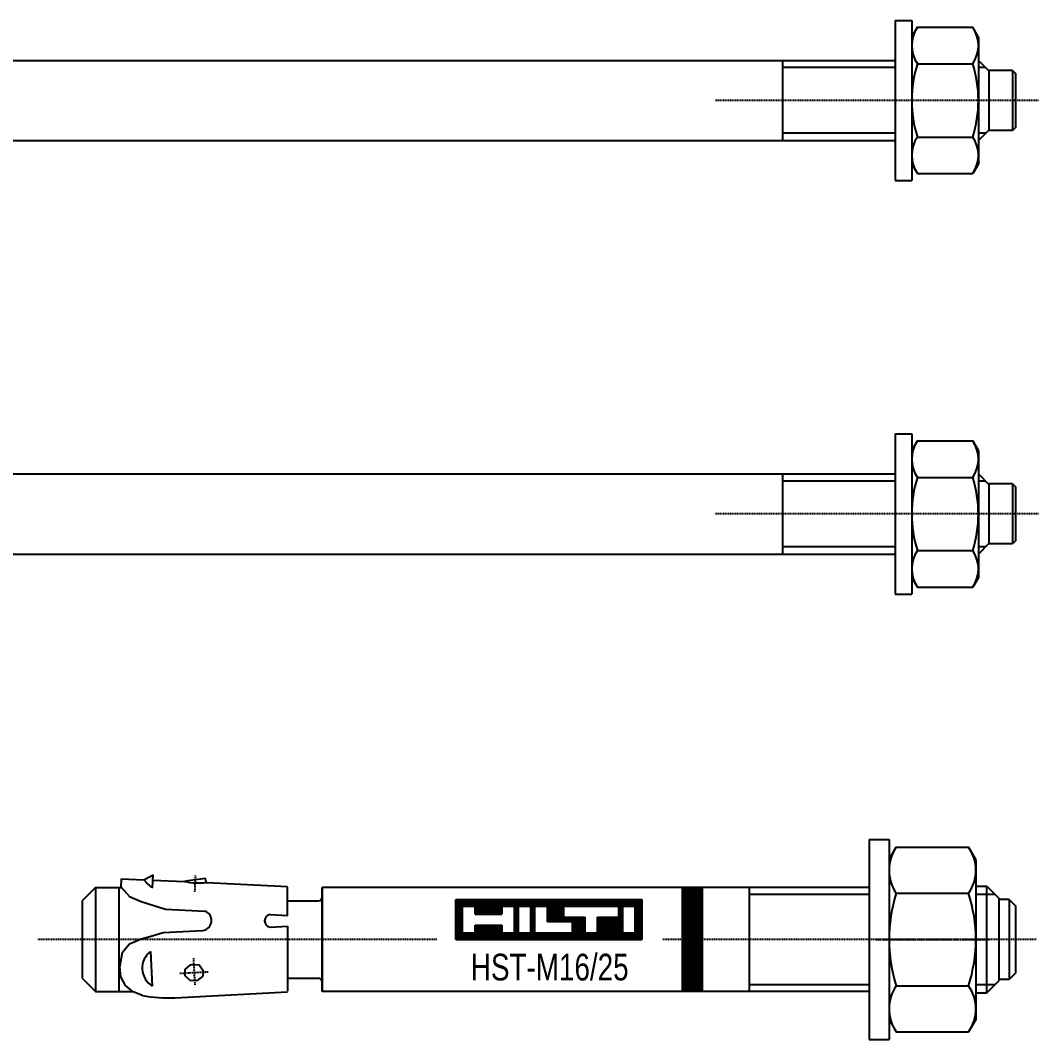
# Model space of a CAD drawing. Header units: millimetres. Extents: x 296 to 4896, y 152 to 3333.
# Drawn here: x 3596 to 3748.7, y 1157.8 to 1310.6 of the extents above; entities that cross this region are included whole.
import ezdxf
from ezdxf.enums import TextEntityAlignment as Align

# ---------------------------------------------------------------- set-up
doc = ezdxf.new("R2010")
doc.units = ezdxf.units.MM
doc.linetypes.add('CENTERLI', pattern=[1, 0.75, -0.0625, 0.125, -0.0625])
doc.linetypes.add('DASHED', pattern=[0.25, 0.15625, -0.09375])
for name, color, linetype in [('1', 1, 'DASHED'), ('10', 1, 'Continuous'), ('2', 3, 'Continuous'), ('3', 4, 'Continuous'), ('4', 2, 'Continuous'), ('951', 1, 'Continuous')]:
    doc.layers.add(name, color=color, linetype=linetype)
doc.styles.get("Standard").update_dxf_attribs({"font": 'arial.ttf'})

# ---------------------------------------------------------------- blocks, each defined once
blk = doc.blocks.new('HST-M12-140')
at = {"layer": '1'}
blk.add_line((3.42, 0), (-45.09, 0), dxfattribs=at)
at = {"layer": '2'}
for p, q in [((-18.11, 12), (-18.11, -12)), ((-18.11, 12), (-15.61, 12)), ((-15.61, 12), (-15.61, -12)), ((-15.61, 9.5), (-14.76, 10.97)), ((-14.76, 10.97), (-6.46, 10.97)), ((-5.61, 9.5), (-6.46, 10.97)), ((-5.61, 9.5), (-5.61, -9.5)), ((-204.01, 6), (-18.11, 6)), ((-35, 6), (-35, -6)), ((-14.76, 5.49), (-6.46, 5.49)), ((-5.61, 6), (-4, 4.39)), ((-0.5, 4.5), (-4, 4.5)), ((-4, -4.39), (-4, 4.39)), ((-0.5, 4.5), (-0.5, -4.5)), ((-0.5, 4.5), (0, 4)), ((0, -4), (0, 4)), ((-5.61, -6), (-4, -4.39)), ((-0.5, -4.5), (-4, -4.5)), ((0, -4), (-0.5, -4.5)), ((-204.01, -6), (-18.11, -6)), ((-14.76, -5.49), (-6.46, -5.49)), ((-15.61, -9.5), (-14.76, -10.97)), ((-5.61, -9.5), (-6.46, -10.97)), ((-18.11, -12), (-15.61, -12)), ((-14.76, -10.97), (-6.46, -10.97))]:
    blk.add_line(p, q, dxfattribs=at)
for centre, radius, start, end in [((-10.76, 8.23), 4.85, 145.5615, 214.4385), ((-10.46, 8.23), 4.85, 325.5615, 34.4385), ((2.52, 0), 18.13, 162.383, 197.617), ((-23.74, 0), 18.13, 342.383, 17.617), ((-10.76, -8.23), 4.85, 145.5615, 214.4385), ((-10.46, -8.23), 4.85, 325.5615, 34.4385)]:
    blk.add_arc(centre, radius, start, end, dxfattribs=at)
at = {"layer": '951'}
for p, q in [((-18.11, 4.93), (-35, 4.93)), ((-4.54, 4.93), (-5.61, 4.93)), ((-18.11, -4.93), (-35, -4.93)), ((-4.54, -4.93), (-5.61, -4.93))]:
    blk.add_line(p, q, dxfattribs=at)
blk = doc.blocks.new('HST-M12-160')
at = {"layer": '1'}
blk.add_line((3.42, 0), (-45.09, 0), dxfattribs=at)
at = {"layer": '2'}
for p, q in [((-18.11, 12), (-18.11, -12)), ((-18.11, 12), (-15.61, 12)), ((-15.61, 12), (-15.61, -12)), ((-15.61, 9.5), (-14.76, 10.97)), ((-14.76, 10.97), (-6.46, 10.97)), ((-5.61, 9.5), (-6.46, 10.97)), ((-5.61, 9.5), (-5.61, -9.5)), ((-224.01, 6), (-18.11, 6)), ((-35, 6), (-35, -6)), ((-14.76, 5.49), (-6.46, 5.49)), ((-5.61, 6), (-4, 4.39)), ((-0.5, 4.5), (-4, 4.5)), ((-4, -4.39), (-4, 4.39)), ((-0.5, 4.5), (-0.5, -4.5)), ((-0.5, 4.5), (0, 4)), ((0, -4), (0, 4)), ((-5.61, -6), (-4, -4.39)), ((-0.5, -4.5), (-4, -4.5)), ((0, -4), (-0.5, -4.5)), ((-224.01, -6), (-18.11, -6)), ((-14.76, -5.49), (-6.46, -5.49)), ((-15.61, -9.5), (-14.76, -10.97)), ((-5.61, -9.5), (-6.46, -10.97)), ((-18.11, -12), (-15.61, -12)), ((-14.76, -10.97), (-6.46, -10.97))]:
    blk.add_line(p, q, dxfattribs=at)
for centre, radius, start, end in [((-10.76, 8.23), 4.85, 145.5615, 214.4385), ((-10.46, 8.23), 4.85, 325.5615, 34.4385), ((2.52, 0), 18.13, 162.383, 197.617), ((-23.74, 0), 18.13, 342.383, 17.617), ((-10.76, -8.23), 4.85, 145.5615, 214.4385), ((-10.46, -8.23), 4.85, 325.5615, 34.4385)]:
    blk.add_arc(centre, radius, start, end, dxfattribs=at)
at = {"layer": '951'}
for p, q in [((-18.11, 4.93), (-35, 4.93)), ((-4.54, 4.93), (-5.61, 4.93)), ((-18.11, -4.93), (-35, -4.93)), ((-4.54, -4.93), (-5.61, -4.93))]:
    blk.add_line(p, q, dxfattribs=at)
blk = doc.blocks.new('HST-M16-25')
at = {"color": 3}
blk.add_line((-40, 7.8), (-40, -7.8), dxfattribs=at)
at = {"layer": '1'}
for p, q in [((-123.08, 7.13), (-122.96, 9.72)), ((-86.82, 0), (-146.62, 0)), ((3.07, 0), (-53.03, 0)), ((-123.32, -2.78), (-123.1, -6.88)), ((-125.36, -5.05), (-121.1, -4.83))]:
    blk.add_line(p, q, dxfattribs=at)
at = {"layer": '1', "linetype": 'Continuous'}
blk.add_arc((-122.5, 18.4), 9.92, 258.4927, 276.2076, dxfattribs=at)
at = {"layer": '10'}
for p, q in [((-83.94, 6), (-56.06, 6)), ((-83.94, 0), (-83.94, 6)), ((-83.88, 6), (-83.88, 0)), ((-83.78, 0), (-83.78, 6)), ((-83.68, 6), (-83.68, 0)), ((-83.58, 0), (-83.58, 6)), ((-83.48, 6), (-83.48, 0)), ((-83.38, 0), (-83.38, 6)), ((-83.28, 6), (-83.28, 0)), ((-83.18, 0), (-83.18, 6)), ((-83.08, 6), (-83.08, 0)), ((-82.98, 0), (-82.98, 6)), ((-82.94, 5), (-81.06, 5)), ((-82.94, 1), (-82.94, 5)), ((-82.88, 6), (-82.88, 5)), ((-82.78, 5), (-82.78, 6)), ((-82.68, 6), (-82.68, 5)), ((-82.58, 5), (-82.58, 6)), ((-82.48, 6), (-82.48, 5)), ((-82.38, 5), (-82.38, 6)), ((-82.28, 6), (-82.28, 5)), ((-82.18, 5), (-82.18, 6)), ((-82.08, 6), (-82.08, 5)), ((-81.98, 5), (-81.98, 6)), ((-81.88, 6), (-81.88, 5)), ((-81.78, 5), (-81.78, 6)), ((-81.68, 6), (-81.68, 5)), ((-81.58, 5), (-81.58, 6)), ((-81.48, 6), (-81.48, 5)), ((-81.38, 5), (-81.38, 6)), ((-81.28, 6), (-81.28, 5)), ((-81.18, 5), (-81.18, 6)), ((-81.08, 6), (-81.08, 5)), ((-81.06, 3.82), (-81.06, 5)), ((-80.98, 3.82), (-80.98, 6)), ((-80.88, 6), (-80.88, 3.82)), ((-80.78, 3.82), (-80.78, 6)), ((-80.68, 6), (-80.68, 3.82)), ((-80.58, 3.82), (-80.58, 6)), ((-80.48, 6), (-80.48, 3.82)), ((-80.38, 3.82), (-80.38, 6)), ((-80.28, 6), (-80.28, 3.82)), ((-80.18, 3.82), (-80.18, 6)), ((-80.08, 6), (-80.08, 3.82)), ((-79.98, 3.82), (-79.98, 6)), ((-79.88, 6), (-79.88, 3.82)), ((-79.78, 3.82), (-79.78, 6)), ((-79.68, 6), (-79.68, 3.82)), ((-79.58, 3.82), (-79.58, 6)), ((-79.48, 6), (-79.48, 3.82)), ((-79.38, 3.82), (-79.38, 6)), ((-79.28, 6), (-79.28, 3.82)), ((-79.18, 3.82), (-79.18, 6)), ((-79.08, 6), (-79.08, 3.82)), ((-78.98, 3.82), (-78.98, 6)), ((-78.88, 6), (-78.88, 3.82)), ((-78.78, 3.82), (-78.78, 6)), ((-78.68, 6), (-78.68, 3.82)), ((-78.58, 3.82), (-78.58, 6)), ((-78.48, 6), (-78.48, 3.82)), ((-78.38, 3.82), (-78.38, 6)), ((-78.28, 6), (-78.28, 3.82)), ((-78.18, 3.82), (-78.18, 6)), ((-78.08, 6), (-78.08, 3.82)), ((-77.98, 3.82), (-77.98, 6)), ((-77.88, 6), (-77.88, 3.82)), ((-77.78, 3.82), (-77.78, 6)), ((-77.68, 6), (-77.68, 3.82)), ((-77.58, 3.82), (-77.58, 6)), ((-77.48, 6), (-77.48, 3.82)), ((-77.38, 3.82), (-77.38, 6)), ((-77.28, 6), (-77.28, 3.82)), ((-77.18, 3.82), (-77.18, 6)), ((-77.08, 6), (-77.08, 3.82)), ((-77.06, 3.82), (-77.06, 5)), ((-77.06, 5), (-75.17, 5)), ((-76.98, 5), (-76.98, 6)), ((-76.88, 6), (-76.88, 5)), ((-76.78, 5), (-76.78, 6)), ((-76.68, 6), (-76.68, 5)), ((-76.58, 5), (-76.58, 6)), ((-76.48, 6), (-76.48, 5)), ((-76.38, 5), (-76.38, 6)), ((-76.28, 6), (-76.28, 5)), ((-76.18, 5), (-76.18, 6)), ((-76.08, 6), (-76.08, 5)), ((-75.98, 5), (-75.98, 6)), ((-75.88, 6), (-75.88, 5)), ((-75.78, 5), (-75.78, 6)), ((-75.68, 6), (-75.68, 5)), ((-75.58, 5), (-75.58, 6)), ((-75.48, 6), (-75.48, 5)), ((-75.38, 5), (-75.38, 6)), ((-75.28, 6), (-75.28, 5)), ((-75.18, 5), (-75.18, 6)), ((-75.17, 1), (-75.17, 5)), ((-75.08, 6), (-75.08, 0)), ((-74.98, 0), (-74.98, 6)), ((-74.88, 6), (-74.88, 0)), ((-74.78, 0), (-74.78, 6)), ((-74.68, 6), (-74.68, 0)), ((-74.58, 5), (-74.58, 6)), ((-74.58, 1), (-74.58, 5)), ((-74.58, 5), (-72.7, 5)), ((-74.48, 6), (-74.48, 5)), ((-74.38, 5), (-74.38, 6)), ((-74.28, 6), (-74.28, 5)), ((-74.18, 5), (-74.18, 6)), ((-74.08, 6), (-74.08, 5)), ((-73.98, 5), (-73.98, 6)), ((-73.88, 6), (-73.88, 5)), ((-73.78, 5), (-73.78, 6)), ((-73.68, 6), (-73.68, 5)), ((-73.58, 5), (-73.58, 6)), ((-73.48, 6), (-73.48, 5)), ((-73.38, 5), (-73.38, 6)), ((-73.28, 6), (-73.28, 5)), ((-73.18, 5), (-73.18, 6)), ((-73.08, 6), (-73.08, 5)), ((-72.98, 5), (-72.98, 6)), ((-72.88, 6), (-72.88, 5)), ((-72.78, 5), (-72.78, 6)), ((-72.7, 1), (-72.7, 5)), ((-72.68, 6), (-72.68, 0)), ((-72.58, 0), (-72.58, 6)), ((-72.48, 6), (-72.48, 0)), ((-72.38, 0), (-72.38, 6)), ((-72.28, 6), (-72.28, 0)), ((-72.18, 0), (-72.18, 6)), ((-72.11, 1), (-72.11, 5)), ((-72.11, 5), (-70.23, 5)), ((-72.08, 6), (-72.08, 5)), ((-71.98, 5), (-71.98, 6)), ((-71.88, 6), (-71.88, 5)), ((-71.78, 5), (-71.78, 6)), ((-71.68, 6), (-71.68, 5)), ((-71.58, 5), (-71.58, 6)), ((-71.48, 6), (-71.48, 5)), ((-71.38, 5), (-71.38, 6)), ((-71.28, 6), (-71.28, 5)), ((-71.18, 5), (-71.18, 6)), ((-71.08, 6), (-71.08, 5)), ((-70.98, 5), (-70.98, 6)), ((-70.88, 6), (-70.88, 5)), ((-70.78, 5), (-70.78, 6)), ((-70.68, 6), (-70.68, 5)), ((-70.58, 5), (-70.58, 6)), ((-70.48, 6), (-70.48, 5)), ((-70.38, 5), (-70.38, 6)), ((-70.28, 6), (-70.28, 5)), ((-70.23, 2.65), (-70.23, 5)), ((-70.18, 2.65), (-70.18, 6)), ((-70.08, 6), (-70.08, 2.65)), ((-69.98, 2.65), (-69.98, 6)), ((-69.88, 6), (-69.88, 2.65)), ((-69.78, 2.65), (-69.78, 6)), ((-69.68, 6), (-69.68, 2.65)), ((-69.58, 2.65), (-69.58, 6)), ((-69.48, 6), (-69.48, 2.65)), ((-69.38, 2.65), (-69.38, 6)), ((-69.28, 6), (-69.28, 2.65)), ((-69.18, 2.65), (-69.18, 6)), ((-69.08, 6), (-69.08, 2.65)), ((-68.98, 2.65), (-68.98, 6)), ((-68.88, 6), (-68.88, 2.65)), ((-68.78, 2.65), (-68.78, 6)), ((-68.68, 6), (-68.68, 2.65)), ((-68.58, 2.65), (-68.58, 6)), ((-68.48, 6), (-68.48, 2.65)), ((-68.38, 2.65), (-68.38, 6)), ((-68.28, 6), (-68.28, 2.65)), ((-68.18, 2.65), (-68.18, 6)), ((-68.08, 6), (-68.08, 2.65)), ((-67.98, 2.65), (-67.98, 6)), ((-67.88, 6), (-67.88, 2.65)), ((-67.78, 2.65), (-67.78, 6)), ((-67.76, 3.35), (-67.76, 5)), ((-67.76, 5), (-59.53, 5)), ((-67.68, 6), (-67.68, 5)), ((-67.58, 5), (-67.58, 6)), ((-67.48, 6), (-67.48, 5)), ((-67.38, 5), (-67.38, 6)), ((-67.28, 6), (-67.28, 5)), ((-67.18, 5), (-67.18, 6)), ((-67.08, 6), (-67.08, 5)), ((-66.98, 5), (-66.98, 6)), ((-66.88, 6), (-66.88, 5)), ((-66.78, 5), (-66.78, 6)), ((-66.68, 6), (-66.68, 5)), ((-66.58, 5), (-66.58, 6)), ((-66.48, 6), (-66.48, 5)), ((-66.38, 5), (-66.38, 6)), ((-66.28, 6), (-66.28, 5)), ((-66.18, 5), (-66.18, 6)), ((-66.08, 6), (-66.08, 5)), ((-65.98, 5), (-65.98, 6)), ((-65.88, 6), (-65.88, 5)), ((-65.78, 5), (-65.78, 6)), ((-65.68, 6), (-65.68, 5)), ((-65.58, 5), (-65.58, 6)), ((-65.48, 6), (-65.48, 5)), ((-65.38, 5), (-65.38, 6)), ((-65.28, 6), (-65.28, 5)), ((-65.18, 5), (-65.18, 6)), ((-65.08, 6), (-65.08, 5)), ((-64.98, 5), (-64.98, 6)), ((-64.88, 6), (-64.88, 5)), ((-64.78, 5), (-64.78, 6)), ((-64.68, 6), (-64.68, 5)), ((-64.58, 5), (-64.58, 6)), ((-64.48, 6), (-64.48, 5)), ((-64.38, 5), (-64.38, 6)), ((-64.28, 6), (-64.28, 5)), ((-64.18, 5), (-64.18, 6)), ((-64.08, 6), (-64.08, 5)), ((-63.98, 5), (-63.98, 6)), ((-63.88, 6), (-63.88, 5)), ((-63.78, 5), (-63.78, 6)), ((-63.68, 6), (-63.68, 5)), ((-63.58, 5), (-63.58, 6)), ((-63.48, 6), (-63.48, 5)), ((-63.38, 5), (-63.38, 6)), ((-63.28, 6), (-63.28, 5)), ((-63.18, 5), (-63.18, 6)), ((-63.08, 6), (-63.08, 5)), ((-62.98, 5), (-62.98, 6)), ((-62.88, 6), (-62.88, 5)), ((-62.78, 5), (-62.78, 6)), ((-62.68, 6), (-62.68, 5)), ((-62.58, 5), (-62.58, 6)), ((-62.48, 6), (-62.48, 5)), ((-62.38, 5), (-62.38, 6)), ((-62.28, 6), (-62.28, 5)), ((-62.18, 5), (-62.18, 6)), ((-62.08, 6), (-62.08, 5)), ((-61.98, 5), (-61.98, 6)), ((-61.88, 6), (-61.88, 5)), ((-61.78, 5), (-61.78, 6)), ((-61.68, 6), (-61.68, 5)), ((-61.58, 5), (-61.58, 6)), ((-61.48, 6), (-61.48, 5)), ((-61.38, 5), (-61.38, 6)), ((-61.28, 6), (-61.28, 5)), ((-61.18, 5), (-61.18, 6)), ((-61.08, 6), (-61.08, 5)), ((-60.98, 5), (-60.98, 6)), ((-60.88, 6), (-60.88, 5)), ((-60.78, 5), (-60.78, 6)), ((-60.68, 6), (-60.68, 5)), ((-60.58, 5), (-60.58, 6)), ((-60.48, 6), (-60.48, 5)), ((-60.38, 5), (-60.38, 6)), ((-60.28, 6), (-60.28, 5)), ((-60.18, 5), (-60.18, 6)), ((-60.08, 6), (-60.08, 5)), ((-59.98, 5), (-59.98, 6)), ((-59.88, 6), (-59.88, 5)), ((-59.78, 5), (-59.78, 6)), ((-59.68, 6), (-59.68, 5)), ((-59.58, 5), (-59.58, 6)), ((-59.53, 3.35), (-59.53, 5)), ((-59.48, 6), (-59.48, 0)), ((-59.38, 0), (-59.38, 6)), ((-59.28, 6), (-59.28, 0)), ((-59.18, 0), (-59.18, 6)), ((-59.08, 6), (-59.08, 0)), ((-58.98, 0), (-58.98, 6)), ((-58.94, 1), (-58.94, 5)), ((-58.94, 5), (-57.06, 5)), ((-58.88, 6), (-58.88, 5)), ((-58.78, 5), (-58.78, 6)), ((-58.68, 6), (-58.68, 5)), ((-58.58, 5), (-58.58, 6)), ((-58.48, 6), (-58.48, 5)), ((-58.38, 5), (-58.38, 6)), ((-58.28, 6), (-58.28, 5)), ((-58.18, 5), (-58.18, 6)), ((-58.08, 6), (-58.08, 5)), ((-57.98, 5), (-57.98, 6)), ((-57.88, 6), (-57.88, 5)), ((-57.78, 5), (-57.78, 6)), ((-57.68, 6), (-57.68, 5)), ((-57.58, 5), (-57.58, 6)), ((-57.48, 6), (-57.48, 5)), ((-57.38, 5), (-57.38, 6)), ((-57.28, 6), (-57.28, 5)), ((-57.18, 5), (-57.18, 6)), ((-57.08, 6), (-57.08, 5)), ((-57.06, 1), (-57.06, 5)), ((-56.98, 0), (-56.98, 6)), ((-56.88, 6), (-56.88, 0)), ((-56.78, 0), (-56.78, 6)), ((-56.68, 6), (-56.68, 0)), ((-56.58, 0), (-56.58, 6)), ((-56.48, 6), (-56.48, 0)), ((-56.38, 0), (-56.38, 6)), ((-56.28, 6), (-56.28, 0)), ((-56.18, 0), (-56.18, 6)), ((-56.08, 6), (-56.08, 0)), ((-56.06, 0), (-56.06, 6)), ((-81.06, 3.82), (-77.06, 3.82)), ((-67.76, 3.35), (-64.58, 3.35)), ((-67.68, 3.35), (-67.68, 2.65)), ((-67.58, 2.65), (-67.58, 3.35)), ((-67.48, 3.35), (-67.48, 2.65)), ((-67.38, 2.65), (-67.38, 3.35)), ((-67.28, 3.35), (-67.28, 2.65)), ((-67.18, 2.65), (-67.18, 3.35)), ((-67.08, 3.35), (-67.08, 2.65)), ((-66.98, 2.65), (-66.98, 3.35)), ((-66.88, 3.35), (-66.88, 2.65)), ((-66.78, 2.65), (-66.78, 3.35)), ((-66.68, 3.35), (-66.68, 2.65)), ((-66.58, 2.65), (-66.58, 3.35)), ((-66.48, 3.35), (-66.48, 2.65)), ((-66.38, 0), (-66.38, 3.35)), ((-66.28, 3.35), (-66.28, 0)), ((-66.18, 0), (-66.18, 3.35)), ((-66.08, 3.35), (-66.08, 0)), ((-65.98, 0), (-65.98, 3.35)), ((-65.88, 3.35), (-65.88, 0)), ((-65.78, 0), (-65.78, 3.35)), ((-65.68, 3.35), (-65.68, 0)), ((-65.58, 0), (-65.58, 3.35)), ((-65.48, 3.35), (-65.48, 0)), ((-65.38, 0), (-65.38, 3.35)), ((-65.28, 3.35), (-65.28, 0)), ((-65.18, 0), (-65.18, 3.35)), ((-65.08, 3.35), (-65.08, 0)), ((-64.98, 0), (-64.98, 3.35)), ((-64.88, 3.35), (-64.88, 0)), ((-64.78, 0), (-64.78, 3.35)), ((-64.68, 3.35), (-64.68, 0)), ((-64.58, 1), (-64.58, 3.35)), ((-62.7, 3.35), (-59.53, 3.35)), ((-62.7, 1), (-62.7, 3.35)), ((-62.68, 3.35), (-62.68, 0)), ((-62.58, 0), (-62.58, 3.35)), ((-62.48, 3.35), (-62.48, 0)), ((-62.38, 0), (-62.38, 3.35)), ((-62.28, 3.35), (-62.28, 0)), ((-62.18, 0), (-62.18, 3.35)), ((-62.08, 3.35), (-62.08, 0)), ((-61.98, 0), (-61.98, 3.35)), ((-61.88, 3.35), (-61.88, 0)), ((-61.78, 0), (-61.78, 3.35)), ((-61.68, 3.35), (-61.68, 0)), ((-61.58, 0), (-61.58, 3.35)), ((-61.48, 3.35), (-61.48, 0)), ((-61.38, 0), (-61.38, 3.35)), ((-61.28, 3.35), (-61.28, 0)), ((-61.18, 0), (-61.18, 3.35)), ((-61.08, 3.35), (-61.08, 0)), ((-60.98, 0), (-60.98, 3.35)), ((-60.88, 3.35), (-60.88, 0)), ((-60.78, 0), (-60.78, 3.35)), ((-60.68, 3.35), (-60.68, 0)), ((-60.58, 0), (-60.58, 3.35)), ((-60.48, 3.35), (-60.48, 0)), ((-60.38, 0), (-60.38, 3.35)), ((-60.28, 3.35), (-60.28, 0)), ((-60.18, 0), (-60.18, 3.35)), ((-60.08, 3.35), (-60.08, 0)), ((-59.98, 0), (-59.98, 3.35)), ((-59.88, 3.35), (-59.88, 0)), ((-59.78, 0), (-59.78, 3.35)), ((-59.68, 3.35), (-59.68, 0)), ((-59.58, 0), (-59.58, 3.35)), ((-81.06, 2.18), (-77.06, 2.18)), ((-81.06, 1), (-81.06, 2.18)), ((-80.98, 0), (-80.98, 2.18)), ((-80.88, 2.18), (-80.88, 0)), ((-80.78, 0), (-80.78, 2.18)), ((-80.68, 2.18), (-80.68, 0)), ((-80.58, 0), (-80.58, 2.18)), ((-80.48, 2.18), (-80.48, 0)), ((-80.38, 0), (-80.38, 2.18)), ((-80.28, 2.18), (-80.28, 0)), ((-80.18, 0), (-80.18, 2.18)), ((-80.08, 2.18), (-80.08, 0)), ((-79.98, 0), (-79.98, 2.18)), ((-79.88, 2.18), (-79.88, 0)), ((-79.78, 0), (-79.78, 2.18)), ((-79.68, 2.18), (-79.68, 0)), ((-79.58, 0), (-79.58, 2.18)), ((-79.48, 2.18), (-79.48, 0)), ((-79.38, 0), (-79.38, 2.18)), ((-79.28, 2.18), (-79.28, 0)), ((-79.18, 0), (-79.18, 2.18)), ((-79.08, 2.18), (-79.08, 0)), ((-78.98, 0), (-78.98, 2.18)), ((-78.88, 2.18), (-78.88, 0)), ((-78.78, 0), (-78.78, 2.18)), ((-78.68, 2.18), (-78.68, 0)), ((-78.58, 0), (-78.58, 2.18)), ((-78.48, 2.18), (-78.48, 0)), ((-78.38, 0), (-78.38, 2.18)), ((-78.28, 2.18), (-78.28, 0)), ((-78.18, 0), (-78.18, 2.18)), ((-78.08, 2.18), (-78.08, 0)), ((-77.98, 0), (-77.98, 2.18)), ((-77.88, 2.18), (-77.88, 0)), ((-77.78, 0), (-77.78, 2.18)), ((-77.68, 2.18), (-77.68, 0)), ((-77.58, 0), (-77.58, 2.18)), ((-77.48, 2.18), (-77.48, 0)), ((-77.38, 0), (-77.38, 2.18)), ((-77.28, 2.18), (-77.28, 0)), ((-77.18, 0), (-77.18, 2.18)), ((-77.08, 2.18), (-77.08, 0)), ((-77.06, 2.18), (-77.06, 1)), ((-66.47, 2.65), (-70.23, 2.65)), ((-66.47, 1), (-66.47, 2.65)), ((-83.94, 0), (-56.06, 0)), ((-82.94, 1), (-81.06, 1)), ((-82.88, 1), (-82.88, 0)), ((-82.78, 0), (-82.78, 1)), ((-82.68, 1), (-82.68, 0)), ((-82.58, 0), (-82.58, 1)), ((-82.48, 1), (-82.48, 0)), ((-82.38, 0), (-82.38, 1)), ((-82.28, 1), (-82.28, 0)), ((-82.18, 0), (-82.18, 1)), ((-82.08, 1), (-82.08, 0)), ((-81.98, 0), (-81.98, 1)), ((-81.88, 1), (-81.88, 0)), ((-81.78, 0), (-81.78, 1)), ((-81.68, 1), (-81.68, 0)), ((-81.58, 0), (-81.58, 1)), ((-81.48, 1), (-81.48, 0)), ((-81.38, 0), (-81.38, 1)), ((-81.28, 1), (-81.28, 0)), ((-81.18, 0), (-81.18, 1)), ((-81.08, 1), (-81.08, 0)), ((-77.06, 1), (-75.17, 1)), ((-76.98, 0), (-76.98, 1)), ((-76.88, 1), (-76.88, 0)), ((-76.78, 0), (-76.78, 1)), ((-76.68, 1), (-76.68, 0)), ((-76.58, 0), (-76.58, 1)), ((-76.48, 1), (-76.48, 0)), ((-76.38, 0), (-76.38, 1)), ((-76.28, 1), (-76.28, 0)), ((-76.18, 0), (-76.18, 1)), ((-76.08, 1), (-76.08, 0)), ((-75.98, 0), (-75.98, 1)), ((-75.88, 1), (-75.88, 0)), ((-75.78, 0), (-75.78, 1)), ((-75.68, 1), (-75.68, 0)), ((-75.58, 0), (-75.58, 1)), ((-75.48, 1), (-75.48, 0)), ((-75.38, 0), (-75.38, 1)), ((-75.28, 1), (-75.28, 0)), ((-75.18, 0), (-75.18, 1)), ((-74.58, 1), (-72.7, 1)), ((-74.58, 0), (-74.58, 1)), ((-74.48, 1), (-74.48, 0)), ((-74.38, 0), (-74.38, 1)), ((-74.28, 1), (-74.28, 0)), ((-74.18, 0), (-74.18, 1)), ((-74.08, 1), (-74.08, 0)), ((-73.98, 0), (-73.98, 1)), ((-73.88, 1), (-73.88, 0)), ((-73.78, 0), (-73.78, 1)), ((-73.68, 1), (-73.68, 0)), ((-73.58, 0), (-73.58, 1)), ((-73.48, 1), (-73.48, 0)), ((-73.38, 0), (-73.38, 1)), ((-73.28, 1), (-73.28, 0)), ((-73.18, 0), (-73.18, 1)), ((-73.08, 1), (-73.08, 0)), ((-72.98, 0), (-72.98, 1)), ((-72.88, 1), (-72.88, 0)), ((-72.78, 0), (-72.78, 1)), ((-72.11, 1), (-66.47, 1)), ((-72.08, 1), (-72.08, 0)), ((-71.98, 0), (-71.98, 1)), ((-71.88, 1), (-71.88, 0)), ((-71.78, 0), (-71.78, 1)), ((-71.68, 1), (-71.68, 0)), ((-71.58, 0), (-71.58, 1)), ((-71.48, 1), (-71.48, 0)), ((-71.38, 0), (-71.38, 1)), ((-71.28, 1), (-71.28, 0)), ((-71.18, 0), (-71.18, 1)), ((-71.08, 1), (-71.08, 0)), ((-70.98, 0), (-70.98, 1)), ((-70.88, 1), (-70.88, 0)), ((-70.78, 0), (-70.78, 1)), ((-70.68, 1), (-70.68, 0)), ((-70.58, 0), (-70.58, 1)), ((-70.48, 1), (-70.48, 0)), ((-70.38, 0), (-70.38, 1)), ((-70.28, 1), (-70.28, 0)), ((-70.18, 0), (-70.18, 1)), ((-70.08, 1), (-70.08, 0)), ((-69.98, 0), (-69.98, 1)), ((-69.88, 1), (-69.88, 0)), ((-69.78, 0), (-69.78, 1)), ((-69.68, 1), (-69.68, 0)), ((-69.58, 0), (-69.58, 1)), ((-69.48, 1), (-69.48, 0)), ((-69.38, 0), (-69.38, 1)), ((-69.28, 1), (-69.28, 0)), ((-69.18, 0), (-69.18, 1)), ((-69.08, 1), (-69.08, 0)), ((-68.98, 0), (-68.98, 1)), ((-68.88, 1), (-68.88, 0)), ((-68.78, 0), (-68.78, 1)), ((-68.68, 1), (-68.68, 0)), ((-68.58, 0), (-68.58, 1)), ((-68.48, 1), (-68.48, 0)), ((-68.38, 0), (-68.38, 1)), ((-68.28, 1), (-68.28, 0)), ((-68.18, 0), (-68.18, 1)), ((-68.08, 1), (-68.08, 0)), ((-67.98, 0), (-67.98, 1)), ((-67.88, 1), (-67.88, 0)), ((-67.78, 0), (-67.78, 1)), ((-67.68, 1), (-67.68, 0)), ((-67.58, 0), (-67.58, 1)), ((-67.48, 1), (-67.48, 0)), ((-67.38, 0), (-67.38, 1)), ((-67.28, 1), (-67.28, 0)), ((-67.18, 0), (-67.18, 1)), ((-67.08, 1), (-67.08, 0)), ((-66.98, 0), (-66.98, 1)), ((-66.88, 1), (-66.88, 0)), ((-66.78, 0), (-66.78, 1)), ((-66.68, 1), (-66.68, 0)), ((-66.58, 0), (-66.58, 1)), ((-66.48, 1), (-66.48, 0)), ((-64.58, 1), (-62.7, 1)), ((-64.58, 0), (-64.58, 1)), ((-64.48, 1), (-64.48, 0)), ((-64.38, 0), (-64.38, 1)), ((-64.28, 1), (-64.28, 0)), ((-64.18, 0), (-64.18, 1)), ((-64.08, 1), (-64.08, 0)), ((-63.98, 0), (-63.98, 1)), ((-63.88, 1), (-63.88, 0)), ((-63.78, 0), (-63.78, 1)), ((-63.68, 1), (-63.68, 0)), ((-63.58, 0), (-63.58, 1)), ((-63.48, 1), (-63.48, 0)), ((-63.38, 0), (-63.38, 1)), ((-63.28, 1), (-63.28, 0)), ((-63.18, 0), (-63.18, 1)), ((-63.08, 1), (-63.08, 0)), ((-62.98, 0), (-62.98, 1)), ((-62.88, 1), (-62.88, 0)), ((-62.78, 0), (-62.78, 1)), ((-58.94, 1), (-57.06, 1)), ((-58.88, 1), (-58.88, 0)), ((-58.78, 0), (-58.78, 1)), ((-58.68, 1), (-58.68, 0)), ((-58.58, 0), (-58.58, 1)), ((-58.48, 1), (-58.48, 0)), ((-58.38, 0), (-58.38, 1)), ((-58.28, 1), (-58.28, 0)), ((-58.18, 0), (-58.18, 1)), ((-58.08, 1), (-58.08, 0)), ((-57.98, 0), (-57.98, 1)), ((-57.88, 1), (-57.88, 0)), ((-57.78, 0), (-57.78, 1)), ((-57.68, 1), (-57.68, 0)), ((-57.58, 0), (-57.58, 1)), ((-57.48, 1), (-57.48, 0)), ((-57.38, 0), (-57.38, 1)), ((-57.28, 1), (-57.28, 0)), ((-57.18, 0), (-57.18, 1)), ((-57.08, 1), (-57.08, 0))]:
    blk.add_line(p, q, dxfattribs=at)
at = {"layer": '2'}
for p, q in [((-22, 15), (-19, 15)), ((-22, 15), (-22, -15)), ((-19, 15), (-19, -15)), ((-19, 12), (-17.93, 13.86)), ((-17.93, 13.86), (-7.07, 13.86)), ((-6, 12), (-7.07, 13.86)), ((-6, 12), (-6, -12)), ((-130.74, 8.97), (-129.34, 9.69)), ((-129.43, 7.74), (-129.34, 9.69)), ((-124.48, 8.8), (-121.51, 9.18)), ((-121.45, 8.7), (-121.51, 9.18)), ((-138, 7.8), (-140, 5.8)), ((-138, 7.8), (-138, -7.8)), ((-138, 7.8), (-134.12, 7.8)), ((-134.46, -7.8), (-134.46, 7.8)), ((-134.15, 7.85), (-134.08, 9.12)), ((-134.08, 9.12), (-130.74, 8.97)), ((-129.38, 8.9), (-124.66, 8.68)), ((-121.26, 8.53), (-109.2, 7.97)), ((-109.2, 3.63), (-109.2, 7.85)), ((-22, 7.8), (-104, 7.8)), ((-104, 7.8), (-104, -7.8)), ((-104, -7.8), (-104, 7.8)), ((-50, -7.8), (-50, 7.8)), ((-47, -7.8), (-47, 7.8)), ((-6, 8), (-4.34, 8)), ((-4.34, -8), (-4.34, 8)), ((-4.34, 8), (-2.5, 6.16)), ((-17.93, 6.93), (-7.07, 6.93)), ((-2.5, -6.16), (-2.5, 6.16)), ((-140, 5.8), (-140, -5.8)), ((-109.2, 5.79), (-104.6, 5.79)), ((-1, 6), (-2.5, 6)), ((-1, 6), (0, 5)), ((-1, 6), (-1, -6)), ((0, -5), (0, 5)), ((-127.47, 4.55), (-121.6, 4.24)), ((-111.81, 3.77), (-109.2, 3.63)), ((-111.81, 1.86), (-109.2, 2)), ((-109.2, 2), (-109.2, -7.73)), ((-127.86, 1.06), (-121.9, 1.38)), ((-129.75, -1.77), (-129.48, -6.98)), ((-140, -5.8), (-138, -7.8)), ((-109.2, -5.79), (-104.6, -5.79)), ((-1, -6), (-2.5, -6)), ((0, -5), (-1, -6)), ((-17.93, -6.93), (-7.07, -6.93)), ((-4.34, -8), (-2.5, -6.16)), ((-138, -7.8), (-132.44, -7.8)), ((-126.1, -8.72), (-109.2, -7.84)), ((-22, -7.8), (-104, -7.8)), ((-6, -8), (-4.34, -8)), ((-19, -12), (-17.93, -13.86)), ((-6, -12), (-7.07, -13.86)), ((-22, -15), (-19, -15)), ((-17.93, -13.86), (-7.07, -13.86))]:
    blk.add_line(p, q, dxfattribs=at)
for points in [[(-134.15, 7.85), (-132.9, 6.47), (-131.13, 5.69), (-129.26, 5.12), (-127.47, 4.55)], [(-134.35, -4.12), (-133.93, -1.87), (-132.89, -0.66), (-131.14, 0.12), (-129.47, 0.58), (-127.86, 1.06)], [(-130.94, -8.37), (-132.33, -7.86), (-133.48, -6.89), (-134.17, -5.59), (-134.35, -4.12)]]:
    blk.add_lwpolyline(points, dxfattribs=at)
blk.add_lwpolyline([(-121.73, -4.86), (-122.43, -3.84), (-123.81, -3.78), (-124.57, -4.47), (-124.6, -5.37), (-123.86, -6.1), (-122.7, -6.14), (-121.89, -5.52)], close=True, dxfattribs=at)
for centre, radius, start, end in [((-12.87, 10.39), 6.13, 145.5615, 214.4385), ((-12.13, 10.39), 6.13, 325.5615, 34.4385), ((-124.75, 14.04), 7.85, 220.2631, 233.3507), ((-124.65, 8.88), 0.196, 267.3502, 334.0901), ((-121.26, 8.72), 0.196, 187.3502, 267.3502), ((-104.6, 6.39), 0.598, 270, 0), ((3.9, 0), 22.9, 162.383, 197.617), ((-28.9, 0), 22.9, 342.383, 17.617), ((-122.05, 2.84), 1.47, 276.1253, 72.1482), ((-111.66, 2.81), 0.965, 98.5979, 261.4021), ((-127.79, -4.28), 3.19, 128.033, 237.967), ((-104.6, -6.39), 0.598, 0, 90), ((-12.87, -10.39), 6.13, 145.5615, 214.4385), ((-12.13, -10.39), 6.13, 325.5615, 34.4385), ((-127.12, 10.75), 19.5, 258.7007, 273)]:
    blk.add_arc(centre, radius, start, end, dxfattribs=at)
at = {"layer": '4'}
for p, q in [((-47.05, 7.8), (-50, 4.85)), ((-50, 4.99), (-47.19, 7.8)), ((-47.34, 7.8), (-50, 5.14)), ((-50, 5.28), (-47.48, 7.8)), ((-47.62, 7.8), (-50, 5.42)), ((-50, 5.56), (-47.76, 7.8)), ((-47.9, 7.8), (-50, 5.7)), ((-50, 5.84), (-48.04, 7.8)), ((-48.18, 7.8), (-50, 5.98)), ((-50, 6.13), (-48.33, 7.8)), ((-48.47, 7.8), (-50, 6.27)), ((-50, 6.41), (-48.61, 7.8)), ((-48.75, 7.8), (-50, 6.55)), ((-50, 6.69), (-48.89, 7.8)), ((-49.03, 7.8), (-50, 6.83)), ((-50, 6.97), (-49.17, 7.8)), ((-49.32, 7.8), (-50, 7.12)), ((-50, 7.26), (-49.46, 7.8)), ((-49.6, 7.8), (-50, 7.4)), ((-50, 7.54), (-49.74, 7.8)), ((-49.88, 7.8), (-50, 7.68)), ((-50, 4.71), (-47, 7.71)), ((-47, 7.57), (-50, 4.57)), ((-50, 4.43), (-47, 7.43)), ((-47, 7.29), (-50, 4.29)), ((-50, 4.15), (-47, 7.15)), ((-47, 7), (-50, 4)), ((-50, 3.86), (-47, 6.86)), ((-47, 6.72), (-50, 3.72)), ((-50, 3.58), (-47, 6.58)), ((-47, 6.44), (-50, 3.44)), ((-50, 3.3), (-47, 6.3)), ((-47, 6.16), (-50, 3.16)), ((-50, 3.01), (-47, 6.01)), ((-47, 5.87), (-50, 2.87)), ((-50, 2.73), (-47, 5.73)), ((-47, 5.59), (-50, 2.59)), ((-50, 2.45), (-47, 5.45)), ((-47, 5.31), (-50, 2.31)), ((-50, 2.17), (-47, 5.17)), ((-47, 5.02), (-50, 2.02)), ((-50, 1.88), (-47, 4.88)), ((-47, 4.74), (-50, 1.74)), ((-50, 1.6), (-47, 4.6)), ((-47, 4.46), (-50, 1.46)), ((-50, 1.32), (-47, 4.32)), ((-47, 4.18), (-50, 1.18)), ((-50, 1.03), (-47, 4.03)), ((-47, 3.89), (-50, 0.89)), ((-50, 0.75), (-47, 3.75)), ((-47, 3.61), (-50, 0.61)), ((-50, 0.47), (-47, 3.47)), ((-47, 3.33), (-50, 0.33)), ((-50, 0.19), (-47, 3.19)), ((-47, 3.04), (-50, 0.04)), ((-50, -0.1), (-47, 2.9)), ((-47, 2.76), (-50, -0.24)), ((-50, -0.38), (-47, 2.62)), ((-47, 2.48), (-50, -0.52)), ((-50, -0.66), (-47, 2.34)), ((-47, 2.2), (-50, -0.8)), ((-50, -0.95), (-47, 2.05)), ((-47, 1.91), (-50, -1.09)), ((-50, -1.23), (-47, 1.77)), ((-47, 1.63), (-50, -1.37)), ((-50, -1.51), (-47, 1.49)), ((-47, 1.35), (-50, -1.65)), ((-50, -1.79), (-47, 1.21)), ((-47, 1.06), (-50, -1.94)), ((-50, -2.08), (-47, 0.92)), ((-47, 0.78), (-50, -2.22)), ((-50, -2.36), (-47, 0.64)), ((-47, 0.5), (-50, -2.5)), ((-50, -2.64), (-47, 0.36)), ((-47, 0.22), (-50, -2.78)), ((-50, -2.93), (-47, 0.07)), ((-47, -0.07), (-50, -3.07)), ((-50, -3.21), (-47, -0.21)), ((-47, -0.35), (-50, -3.35)), ((-50, -3.49), (-47, -0.49)), ((-47, -0.63), (-50, -3.63)), ((-50, -3.77), (-47, -0.77)), ((-47, -0.92), (-50, -3.92)), ((-50, -4.06), (-47, -1.06)), ((-47, -1.2), (-50, -4.2)), ((-50, -4.34), (-47, -1.34)), ((-47, -1.48), (-50, -4.48)), ((-50, -4.62), (-47, -1.62)), ((-47, -1.76), (-50, -4.76)), ((-50, -4.91), (-47, -1.91)), ((-47, -2.05), (-50, -5.05)), ((-50, -5.19), (-47, -2.19)), ((-47, -2.33), (-50, -5.33)), ((-50, -5.47), (-47, -2.47)), ((-47, -2.61), (-50, -5.61)), ((-50, -5.75), (-47, -2.75)), ((-47, -2.9), (-50, -5.9)), ((-50, -6.04), (-47, -3.04)), ((-47, -3.18), (-50, -6.18)), ((-50, -6.32), (-47, -3.32)), ((-47, -3.46), (-50, -6.46)), ((-50, -6.6), (-47, -3.6)), ((-47, -3.74), (-50, -6.74)), ((-50, -6.89), (-47, -3.89)), ((-47, -4.03), (-50, -7.03)), ((-50, -7.17), (-47, -4.17)), ((-47, -4.31), (-50, -7.31)), ((-50, -7.45), (-47, -4.45)), ((-47, -4.59), (-50, -7.59)), ((-50, -7.73), (-47, -4.73)), ((-47, -4.88), (-49.92, -7.8)), ((-49.78, -7.8), (-47, -5.02)), ((-47, -5.16), (-49.64, -7.8)), ((-49.5, -7.8), (-47, -5.3)), ((-47, -5.44), (-49.36, -7.8)), ((-49.22, -7.8), (-47, -5.58)), ((-47, -5.72), (-49.08, -7.8)), ((-48.93, -7.8), (-47, -5.87)), ((-47, -6.01), (-48.79, -7.8)), ((-48.65, -7.8), (-47, -6.15)), ((-47, -6.29), (-48.51, -7.8)), ((-48.37, -7.8), (-47, -6.43)), ((-47, -6.57), (-48.23, -7.8)), ((-48.09, -7.8), (-47, -6.71)), ((-47, -6.86), (-47.94, -7.8)), ((-47.8, -7.8), (-47, -7)), ((-47, -7.14), (-47.66, -7.8)), ((-47.52, -7.8), (-47, -7.28)), ((-47, -7.42), (-47.38, -7.8)), ((-47.24, -7.8), (-47, -7.56)), ((-47, -7.7), (-47.1, -7.8))]:
    blk.add_line(p, q, dxfattribs=at)
at = {"layer": '951'}
for p, q in [((-22, 6.77), (-40, 6.77)), ((-3.11, 6.77), (-6, 6.77)), ((-22, -6.77), (-40, -6.77)), ((-3.11, -6.77), (-6, -6.77))]:
    blk.add_line(p, q, dxfattribs=at)
at = {"layer": '951', "linetype": 'CENTERLI'}
blk.add_line((-21, 0), (-4, 0), dxfattribs=at)
at = {"layer": '3', "width": 0.746789}
blk.add_text('HST-M16/25', height=4, dxfattribs=at).set_placement((-69.88, -6.13), align=Align.CENTER)

msp = doc.modelspace()

# ---------------------------------------------------------------- block references
at = {"color": 3}
for name, p in [('HST-M12-140', (3745.3, 1298.64)), ('HST-M12-160', (3745.3, 1236.64)), ('HST-M16-25', (3745.3, 1172.84))]:
    msp.add_blockref(name, p, dxfattribs=at)

doc.saveas('drawing.dxf')
